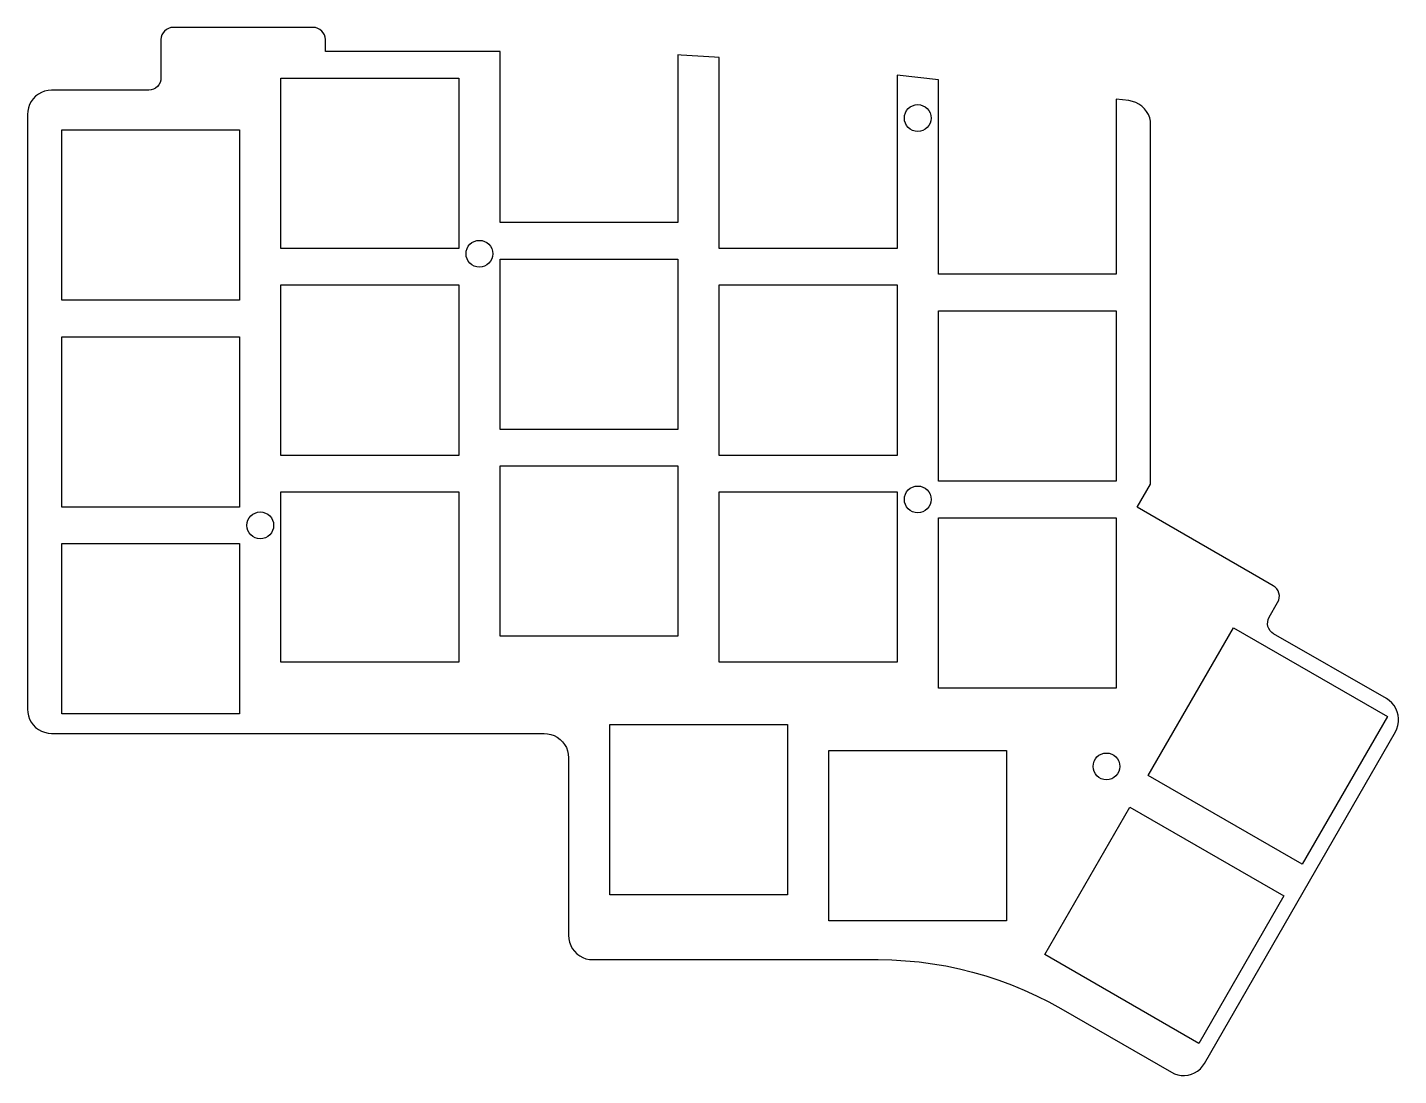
# Model space of a CAD drawing. Header units: millimetres. Extents: x 19 to 131, y -89 to -3.
import ezdxf

# ---------------------------------------------------------------- set-up
doc = ezdxf.new("R2010")
doc.units = ezdxf.units.MM
doc.layers.add('CUTOUTS', color=1, linetype='CONTINUOUS')
doc.layers.add('PERIMETER', color=5, linetype='CONTINUOUS')

msp = doc.modelspace()

# ---------------------------------------------------------------- linework, layer by layer
at = {"layer": 'CUTOUTS'}
for points in [[(54.09, -21.26), (39.49, -21.26), (39.49, -7.26), (54.09, -7.26)], [(21.49, -25.51), (21.49, -11.51), (36.09, -11.51), (36.09, -25.51)], [(72.09, -36.13), (57.49, -36.13), (57.49, -22.13), (72.09, -22.13)], [(54.09, -24.26), (54.09, -38.26), (39.49, -38.26), (39.49, -24.26)], [(75.49, -38.26), (75.49, -24.26), (90.09, -24.26), (90.09, -38.26)], [(93.49, -26.38), (108.09, -26.38), (108.09, -40.38), (93.49, -40.38)], [(21.49, -42.51), (21.49, -28.51), (36.09, -28.51), (36.09, -42.51)], [(57.49, -39.13), (72.09, -39.13), (72.09, -53.13), (57.49, -53.13)], [(54.09, -41.26), (54.09, -55.26), (39.49, -55.26), (39.49, -41.26)], [(75.49, -41.26), (90.09, -41.26), (90.09, -55.26), (75.49, -55.26)], [(93.49, -57.38), (93.49, -43.38), (108.09, -43.38), (108.09, -57.38)], [(21.49, -59.51), (21.49, -45.51), (36.09, -45.51), (36.09, -59.51)], [(110.72, -64.56), (117.72, -52.43), (130.37, -59.73), (123.37, -71.86)], [(66.49, -60.38), (81.09, -60.38), (81.09, -74.38), (66.49, -74.38)], [(84.49, -76.51), (84.49, -62.51), (99.09, -62.51), (99.09, -76.51)], [(114.87, -86.58), (102.22, -79.28), (109.22, -67.16), (121.87, -74.46)]]:
    msp.add_lwpolyline(points, close=True, dxfattribs=at)
for centre in [(91.79, -10.54), (55.79, -21.69), (91.79, -41.88), (37.79, -44.01), (107.29, -63.82)]:
    msp.add_circle(centre, 1.1, dxfattribs=at)
at = {"layer": 'PERIMETER'}
msp.add_lwpolyline([(63.6, -79.01), (63.8, -79.21), (64.03, -79.38), (64.28, -79.52), (64.54, -79.62), (64.82, -79.68), (65.11, -79.7), (88.54, -79.7), (89.66, -79.72), (90.78, -79.79), (91.9, -79.89), (93.01, -80.04), (94.11, -80.22), (95.21, -80.45), (96.3, -80.72), (97.38, -81.03), (98.45, -81.39), (99.5, -81.78), (100.53, -82.21), (101.55, -82.67), (102.56, -83.18), (103.54, -83.72), (112.62, -88.96), (112.87, -89.09), (113.14, -89.17), (113.43, -89.22), (113.71, -89.23), (114, -89.19), (114.27, -89.12), (114.53, -89.01), (114.78, -88.86), (115, -88.68), (115.19, -88.46), (115.35, -88.23), (131.02, -60.98), (131.14, -60.73), (131.23, -60.45), (131.27, -60.17), (131.28, -59.89), (131.25, -59.6), (131.17, -59.33), (131.06, -59.07), (130.91, -58.82), (130.73, -58.6), (130.52, -58.41), (130.28, -58.25), (121.02, -52.93), (120.86, -52.81), (120.73, -52.67), (120.62, -52.5), (120.55, -52.32), (120.52, -52.13), (120.53, -51.93), (120.57, -51.74), (120.65, -51.56), (121.35, -50.35), (121.44, -50.17), (121.48, -49.98), (121.49, -49.78), (121.45, -49.59), (121.39, -49.4), (121.28, -49.24), (121.15, -49.09), (120.99, -48.98), (119.8, -48.29), (111.88, -43.72), (109.82, -42.53), (110.92, -40.63), (110.92, -11.1), (110.9, -10.81), (110.84, -10.53), (110.73, -10.25), (110.59, -10), (110.41, -9.77), (110.2, -9.57), (109.96, -9.4), (109.7, -9.26), (109.43, -9.17), (109.14, -9.11), (108.09, -9), (108.09, -23.38), (93.49, -23.38), (93.49, -7.39), (90.09, -7.01), (90.09, -21.26), (75.49, -21.26), (75.49, -5.56), (75.11, -5.53), (72.37, -5.36), (72.09, -5.35), (72.09, -19.13), (57.49, -19.13), (57.49, -5.06), (43.14, -5.06), (43.14, -4.09), (43.12, -3.9), (43.06, -3.71), (42.97, -3.54), (42.85, -3.39), (42.69, -3.26), (42.52, -3.17), (42.33, -3.11), (42.14, -3.09), (30.64, -3.09), (30.44, -3.11), (30.26, -3.17), (30.08, -3.26), (29.93, -3.39), (29.81, -3.54), (29.71, -3.71), (29.66, -3.9), (29.64, -4.09), (29.64, -7.25), (29.62, -7.44), (29.56, -7.63), (29.47, -7.8), (29.35, -7.96), (29.19, -8.08), (29.02, -8.17), (28.83, -8.23), (28.64, -8.25), (20.64, -8.25), (20.36, -8.27), (20.08, -8.33), (19.82, -8.43), (19.57, -8.57), (19.34, -8.74), (19.14, -8.95), (18.98, -9.17), (18.84, -9.42), (18.75, -9.69), (18.69, -9.97), (18.67, -10.25), (18.67, -59.11), (18.69, -59.39), (18.75, -59.67), (18.84, -59.93), (18.98, -60.18), (19.14, -60.41), (19.34, -60.61), (19.57, -60.78), (19.82, -60.92), (20.08, -61.02), (20.36, -61.09), (20.64, -61.11), (61.11, -61.11), (61.39, -61.13), (61.67, -61.19), (61.94, -61.29), (62.19, -61.43), (62.42, -61.6), (62.62, -61.8), (62.79, -62.03), (62.93, -62.28), (63.03, -62.54), (63.09, -62.82), (63.11, -63.11), (63.11, -77.7), (63.13, -77.99), (63.19, -78.27), (63.29, -78.53), (63.42, -78.78)], close=True, dxfattribs=at)

doc.saveas('drawing.dxf')
